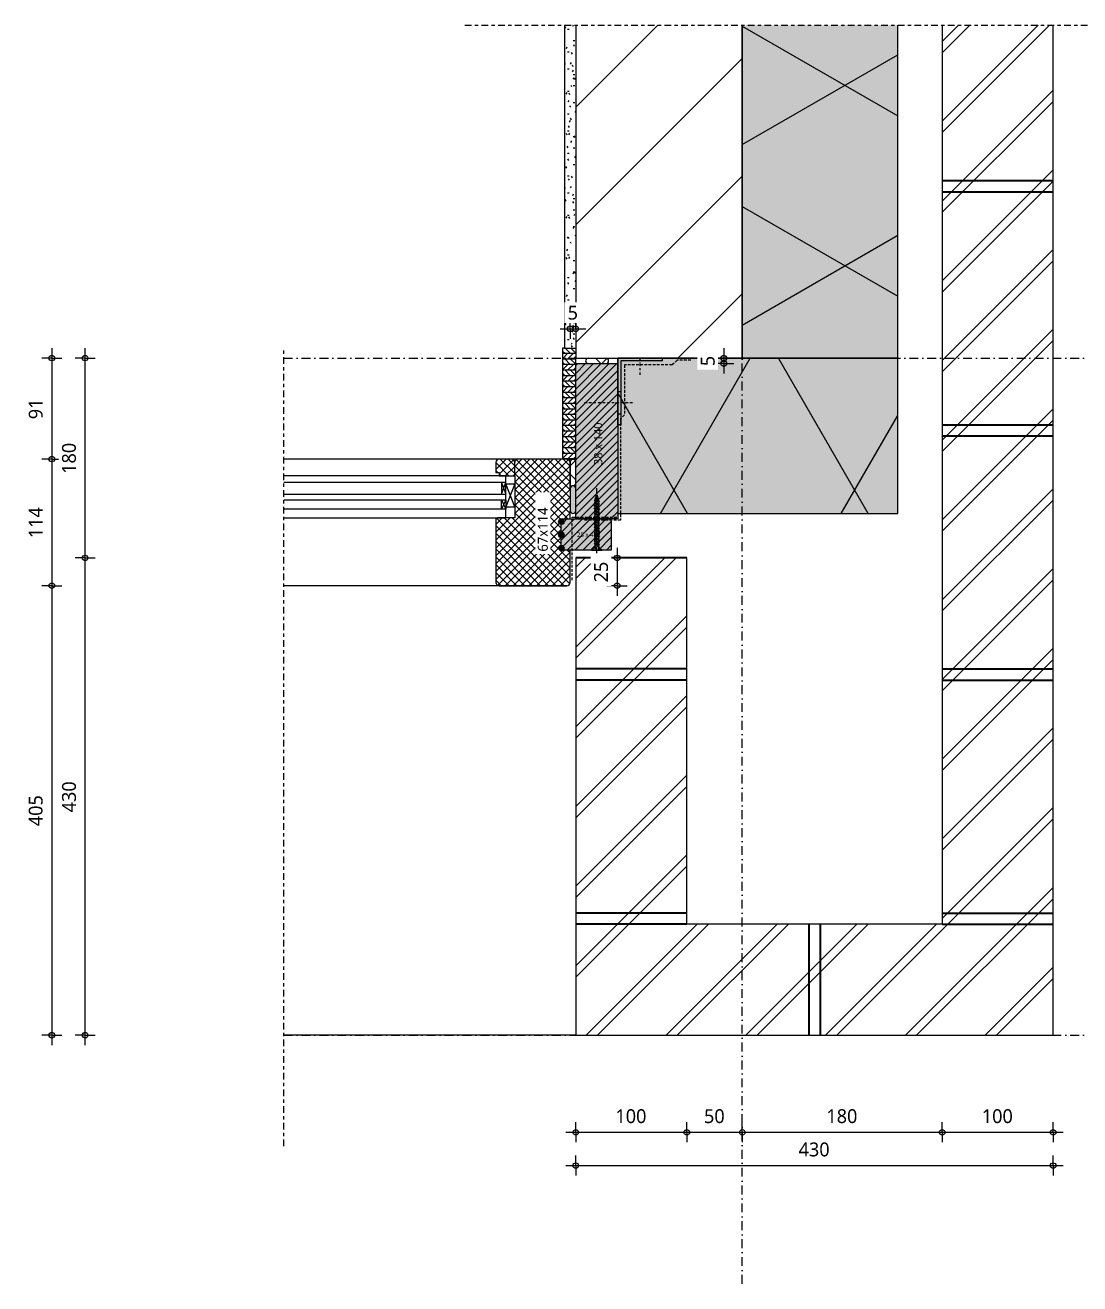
# Model space of a CAD drawing. Header units: millimetres. Extents: x -435 to 27166, y -19117 to 26500.
# Drawn here: x 1655 to 2605, y 6606 to 7741 of the extents above; entities that cross this region are included whole.
import ezdxf

# ---------------------------------------------------------------- set-up
doc = ezdxf.new("R2010")
doc.units = ezdxf.units.MM
for name, pattern in [('MV_center', [15, 6, -3, 3, -3]), ('MV_hartlijn_staal', [6.6, 5, -0.8, 0, -0.8]), ('MV_hidden', [3.75, 2.5, -1.25]), ('MV_stramien', [16, 8, -4, 0, -4]), ('Streep-stip _ detail', [4, 2, -1, 0, -1])]:
    doc.linetypes.add(name, pattern=pattern)
for name, color, linetype, lineweight in [('A-ANNO-DIMS', 211, 'Continuous', 13), ('A-ANNO-DIMS-5', 211, 'Continuous', 13), ('A-ANNO-NOTE', 131, 'Continuous', 18), ('A-DETL', 90, 'Continuous', 13), ('A-DETL-GENF', 92, 'Continuous', 18), ('A-DETL-MEDM', 33, 'Continuous', 18), ('G-ANNO-TEXT', 231, 'Continuous', 13)]:
    doc.layers.add(name, color=color, linetype=linetype, lineweight=lineweight)
doc.styles.add('Segoe UI', font='segoeui.ttf', dxfattribs={"height": 7.5})
doc.styles.add('Segoe UI_1', font='segoeui.ttf', dxfattribs={"height": 4})
doc.styles.add('Segoe UI_2', font='segoeui.ttf', dxfattribs={"height": 9})
doc.styles.add('Segoe UI_3', font='segoeui.ttf', dxfattribs={"height": 12.5})
doc.dimstyles.new('2_5_mm', dxfattribs={"dimscale": 304.8, "dimtxt": 13.092049, "dimasz": 0.016404, "dimexe": 0.029528, "dimexo": 0.0625, "dimgap": 0.014764, "dimtad": 1, "dimdec": 0, "dimzin": 0, "dimdsep": 46, "dimtxsty": 'Segoe UI_3', "dimblk1": 'DOTBLANK', "dimblk2": 'DOTBLANK', "dimsah": 1, "dimcen": 0.09, "dimdle": 0.029528, "dimazin": 0, "dimtfac": 1, "dimtdec": 4, "dimtix": 1, "dimtmove": 0, "dimatfit": 3, "dimfxl": 0.029528, "dimfxlon": 1, "dimtvp": 1, "dimtfill": 1, "dimtolj": 1, "dimtzin": 0, "dimarcsym": 2})
pattern_1 = [(60, (-857.8, 704), (-121.936, 70.4), []), (120, (-857.8, 704), (-121.936, -70.4), [])]
pattern_2 = [(45, (0, 0), (-10.606602, 10.606602), []), (135, (0, 0), (-10.606602, -10.606602), [])]
pattern_3 = [(45, (0, 0), (-3.535534, 3.535534), []), (135, (0, 0), (-3.535534, -3.535534), [])]

# ---------------------------------------------------------------- blocks, each defined once
blk = doc.blocks.new('42 isolatie - Type 1-3762237-Details Appartement')
at = {"layer": 'A-DETL-GENF'}
blk.add_hatch(color=256, dxfattribs=at).paths.add_polyline_path([(0.3, 140.8), (0.3, 0.8), (252.3, 0.8), (252.3, 140.8), (140.3, 140.8)])
at = {"layer": 'A-DETL-GENF', "lineweight": 13}
h = blk.add_hatch(dxfattribs=at)
h.set_pattern_fill('FP_8', color=256, style=0, pattern_type=2)
h.set_pattern_definition(pattern_1)
h.paths.add_polyline_path([(0.3, 140.8), (0.3, 0.8), (252.3, 0.8), (252.3, 140.8), (140.3, 140.8)])
at = {"layer": 'A-DETL-GENF'}
for p, q in [((252.3, 140.8), (0.3, 140.8)), ((0.3, 140.8), (0.3, 0.8)), ((252.3, 140.8), (0.3, 140.8)), ((0.3, 140.8), (0.3, 0.8)), ((252.3, 5.8), (252.3, 140.8)), ((0.3, 0.8), (140.3, 0.8)), ((140.3, 0.8), (252.3, 0.8)), ((252.3, 0.8), (252.3, 5.8)), ((252.3, 0.8), (252.3, 5.8))]:
    blk.add_line(p, q, dxfattribs=at)
blk = doc.blocks.new('42 isolatie - Type 1-3762236-Details Appartement')
at = {"layer": 'A-DETL-GENF'}
blk.add_hatch(color=256, dxfattribs=at).paths.add_polyline_path([(380.3, 0.8), (380.3, 140.8), (80.3, 140.8), (80.3, 0.8), (160.2, 0.8)])
at = {"layer": 'A-DETL-GENF', "lineweight": 13}
h = blk.add_hatch(dxfattribs=at)
h.set_pattern_fill('FP_8', color=256, style=0, pattern_type=2)
h.set_pattern_definition(pattern_1)
h.paths.add_polyline_path([(380.3, 140.8), (80.3, 140.8), (80.3, 0.8), (380.3, 0.8)])
at = {"layer": 'A-DETL-GENF'}
for p, q in [((380.3, 140.8), (80.3, 140.8)), ((380.3, 140.8), (80.3, 140.8)), ((380.3, 0.8), (380.3, 140.8)), ((380.3, 0.8), (380.3, 140.8)), ((80.3, 0.8), (380.3, 0.8))]:
    blk.add_line(p, q, dxfattribs=at)
blk = doc.blocks.new('00 hout_rechthoekig_sls - SLS 38x140-V41-Details Appartement')
at = {"layer": 'A-DETL-GENF', "lineweight": 13}
blk.add_hatch(color=256, dxfattribs=at).paths.add_polyline_path([(140, -6), (140, 0), (0, 0), (0, -38), (140, -38)])
at = {"layer": 'A-DETL-MEDM', "lineweight": 13}
h = blk.add_hatch(dxfattribs=at)
h.set_pattern_fill('FP_54', color=256, style=0, pattern_type=2)
h.set_pattern_definition([(135, (7435.55, -2189.308), (-3.535534, -3.535534), [])])
h.paths.add_polyline_path([(140, -6), (140, 0), (0, 0), (0, -38), (140, -38)])
at = {"layer": 'A-DETL-MEDM'}
for p, q in [((0, 0), (140, 0)), ((0, -38), (0, 0)), ((140, 0), (140, -6)), ((140, 0), (140, -6)), ((140, 0), (140, -6)), ((140, -6), (140, -38)), ((140, -6), (140, -38)), ((140, -6), (140, -38)), ((112.4, -38), (0, -38)), ((112.4, -38), (0, -38)), ((132.4, -38), (112.4, -38)), ((132.4, -38), (112.4, -38)), ((140, -38), (132.4, -38)), ((140, -38), (132.4, -38))]:
    blk.add_line(p, q, dxfattribs=at)
blk = doc.blocks.new('00 hout_rechthoekig_sls - Vuren 28x45-V42-Details Appartement')
at = {"layer": 'A-DETL-GENF', "lineweight": 13}
blk.add_hatch(color=256, dxfattribs=at).paths.add_polyline_path([(45, -28), (45, 0), (0, 0), (0.6, -0.1), (1.2, -0.3), (1.8, -0.7), (2.2, -1.2), (2.4, -1.9), (2.5, -2.5), (2.4, -3.1), (2.2, -3.7), (1.8, -4.3), (1.2, -4.7), (0.6, -4.9), (0, -5), (0, -11.8), (0.6, -11.9), (1.2, -12.1), (1.8, -12.5), (2.2, -13), (2.4, -13.6), (2.5, -14.3), (2.4, -14.9), (2.2, -15.5), (1.8, -16.1), (1.2, -16.5), (0.6, -16.7), (0, -16.8), (0, -23.6), (0.6, -23.7), (1.2, -23.9), (1.8, -24.3), (2.2, -24.8), (2.4, -25.4), (2.5, -26.1), (2.4, -26.7), (2.2, -27.3), (1.8, -27.8), (1.6, -28), (8, -28)])
at = {"layer": 'A-DETL-MEDM', "lineweight": 13}
h = blk.add_hatch(dxfattribs=at)
h.set_pattern_fill('FP_55', color=256, style=0, pattern_type=2)
h.set_pattern_definition([(45, (-2138.308, -7295.55), (-3.535534, 3.535534), [])])
h.paths.add_polyline_path([(45, -28), (45, 0), (0, 0), (0.6, -0.1), (1.2, -0.3), (1.8, -0.7), (2.2, -1.2), (2.4, -1.9), (2.5, -2.5), (2.4, -3.1), (2.2, -3.7), (1.8, -4.3), (1.2, -4.7), (0.6, -4.9), (0, -5), (0, -11.8), (0.6, -11.9), (1.2, -12.1), (1.8, -12.5), (2.2, -13), (2.4, -13.6), (2.5, -14.3), (2.4, -14.9), (2.2, -15.5), (1.8, -16.1), (1.2, -16.5), (0.6, -16.7), (0, -16.8), (0, -23.6), (0.6, -23.7), (1.2, -23.9), (1.8, -24.3), (2.2, -24.8), (2.4, -25.4), (2.5, -26.1), (2.4, -26.7), (2.2, -27.3), (1.8, -27.8), (1.6, -28), (8, -28)])
at = {"layer": 'A-DETL-MEDM'}
for p, q in [((0, 0), (8, 0)), ((8, 0), (45, 0)), ((45, 0), (45, -28)), ((45, 0), (45, -28)), ((45, 0), (45, -28)), ((0, -11.8), (0, -5)), ((0, -23.6), (0, -16.8)), ((8, -28), (1.6, -28)), ((8, -28), (1.6, -28)), ((45, -28), (8, -28)), ((45, -28), (8, -28))]:
    blk.add_line(p, q, dxfattribs=at)
blk = doc.blocks.new('28 schroeven 2D - Verzonken schroef 5_0x50mm-4442475-Details Appartement')
at = {"layer": 'A-DETL-GENF', "lineweight": 5}
for p, q in [((-1.8, 46.7), (-1, 46)), ((1.8, 45.8), (-1.8, 46.7)), ((-1.5, 45), (0, 50)), ((-1, 48.7), (-0.3, 48.1)), ((1, 48.2), (-1, 48.7)), ((0, 50), (1.5, 45)), ((0.3, 48.9), (1, 48.2)), ((1, 46.5), (1.8, 45.8)), ((-2.5, 44.9), (-1.8, 44.3)), ((2.5, 43.7), (-2.5, 44.9)), ((-2.5, 42.5), (-1.8, 41.8)), ((2.5, 41.3), (-2.5, 42.5)), ((-2.5, 40), (-1.8, 39.4)), ((2.5, 38.9), (-2.5, 40)), ((-2.5, 37.6), (-1.8, 36.9)), ((2.5, 36.4), (-2.5, 37.6)), ((-2.5, 35.1), (-1.8, 34.5)), ((2.5, 34), (-2.5, 35.1)), ((-1.5, 3.6), (-1.5, 45)), ((1.5, 45), (1.5, 3.6)), ((1.8, 44.4), (2.5, 43.7)), ((1.8, 41.9), (2.5, 41.3)), ((1.8, 39.5), (2.5, 38.9)), ((1.8, 37.1), (2.5, 36.4)), ((1.8, 34.6), (2.5, 34)), ((-2.5, 32.7), (-1.8, 32.1)), ((2.5, 31.5), (-2.5, 32.7)), ((-2.5, 30.3), (-1.8, 29.6)), ((2.5, 29.1), (-2.5, 30.3)), ((-2.5, 27.8), (-1.8, 27.2)), ((2.5, 26.7), (-2.5, 27.8)), ((-2.5, 25.4), (-1.8, 24.8)), ((2.5, 24.2), (-2.5, 25.4)), ((-2.5, 23), (-1.8, 22.3)), ((2.5, 21.8), (-2.5, 23)), ((1.8, 32.2), (2.5, 31.5)), ((1.8, 29.7), (2.5, 29.1)), ((1.8, 27.3), (2.5, 26.7)), ((1.8, 24.9), (2.5, 24.2)), ((-2.5, 20.5), (-1.8, 19.9)), ((2.5, 19.4), (-2.5, 20.5)), ((-2.5, 18.1), (-1.8, 17.4)), ((2.5, 16.9), (-2.5, 18.1)), ((-2.5, 15.6), (-1.8, 15)), ((2.5, 14.5), (-2.5, 15.6)), ((-2.5, 13.2), (-1.8, 12.6)), ((2.5, 12), (-2.5, 13.2)), ((1.8, 22.4), (2.5, 21.8)), ((1.8, 20), (2.5, 19.4)), ((1.8, 17.6), (2.5, 16.9)), ((1.8, 15.1), (2.5, 14.5)), ((1.8, 12.7), (2.5, 12)), ((-2, 2.4), (-4.9, 0)), ((-4.9, 0), (4.9, 0)), ((-4.5, 0.3), (4.5, 0.3)), ((-2.5, 10.8), (-1.8, 10.1)), ((2.5, 9.6), (-2.5, 10.8)), ((-2.5, 8.3), (-1.8, 7.7)), ((2.5, 7.2), (-2.5, 8.3)), ((-2.5, 5.9), (-1.8, 5.3)), ((2.5, 4.7), (-2.5, 5.9)), ((-1.5, 4), (1.5, 3.3)), ((1.8, 10.2), (2.5, 9.6)), ((1.8, 7.8), (2.5, 7.2)), ((1.8, 5.4), (2.5, 4.7)), ((4.9, 0), (2, 2.4))]:
    blk.add_line(p, q, dxfattribs=at)
at = {"layer": 'A-DETL-GENF', "linetype": 'MV_hartlijn_staal', "lineweight": 13}
blk.add_line((0, -9.1), (0, 55.9), dxfattribs=at)
at = {"layer": 'A-DETL-GENF'}
for p, q in [((-1.5, 3.6), (-1.5, 0)), ((1.5, 3.6), (1.5, 0))]:
    blk.add_line(p, q, dxfattribs=at)
at = {"layer": 'A-DETL-GENF', "lineweight": 5}
for centre, start, end in [((-3, 3.6), 310, 0), ((3, 3.6), 180, 230)]:
    blk.add_arc(centre, 1.5, start, end, dxfattribs=at)
for points in [[(-1.8, 46.7), (-1.3, 46.9), (1, 46.5)], [(-1, 48.7), (-0.8, 48.8), (0.3, 48.9)], [(-1, 46), (1.6, 45.6), (1.8, 45.8)], [(-0.3, 48.1), (1, 48.1), (1, 48.2)], [(-2.5, 44.9), (-1.8, 45.2), (1.8, 44.4)], [(-2.5, 42.5), (-1.8, 42.8), (1.8, 41.9)], [(-2.5, 40), (-1.8, 40.3), (1.8, 39.5)], [(-2.5, 37.6), (-1.8, 37.9), (1.8, 37.1)], [(-2.5, 35.1), (-1.8, 35.4), (1.8, 34.6)], [(-1.8, 44.3), (2.2, 43.5), (2.5, 43.7)], [(-1.8, 41.8), (2.2, 41), (2.5, 41.3)], [(-1.8, 39.4), (2.2, 38.6), (2.5, 38.9)], [(-1.8, 36.9), (2.2, 36.1), (2.5, 36.4)], [(-1.8, 34.5), (2.2, 33.7), (2.5, 34)], [(-2.5, 32.7), (-1.8, 33), (1.8, 32.2)], [(-2.5, 30.3), (-1.8, 30.6), (1.8, 29.7)], [(-2.5, 27.8), (-1.8, 28.1), (1.8, 27.3)], [(-2.5, 25.4), (-1.8, 25.7), (1.8, 24.9)], [(-2.5, 23), (-1.8, 23.3), (1.8, 22.4)], [(-1.8, 32.1), (2.2, 31.3), (2.5, 31.5)], [(-1.8, 29.6), (2.2, 28.8), (2.5, 29.1)], [(-1.8, 27.2), (2.2, 26.4), (2.5, 26.7)], [(-1.8, 24.8), (2.2, 24), (2.5, 24.2)], [(-2.5, 20.5), (-1.8, 20.8), (1.8, 20)], [(-2.5, 18.1), (-1.8, 18.4), (1.8, 17.6)], [(-2.5, 15.6), (-1.8, 15.9), (1.8, 15.1)], [(-2.5, 13.2), (-1.8, 13.5), (1.8, 12.7)], [(-1.8, 22.3), (2.2, 21.5), (2.5, 21.8)], [(-1.8, 19.9), (2.2, 19.1), (2.5, 19.4)], [(-1.8, 17.4), (2.2, 16.6), (2.5, 16.9)], [(-1.8, 15), (2.2, 14.2), (2.5, 14.5)], [(-1.8, 12.6), (2.2, 11.8), (2.5, 12)], [(-2.5, 10.8), (-1.8, 11.1), (1.8, 10.2)], [(-2.5, 8.3), (-1.8, 8.6), (1.8, 7.8)], [(-2.5, 5.9), (-1.8, 6.2), (1.8, 5.4)], [(-1.8, 10.1), (2.2, 9.3), (2.5, 9.6)], [(-1.8, 7.7), (2.2, 6.9), (2.5, 7.2)], [(-1.8, 5.3), (2.2, 4.5), (2.5, 4.7)]]:
    blk.add_open_spline(points, degree=2, dxfattribs=at)
blk = doc.blocks.new('30_L-anker - 60x40-V43-Details Appartement')
at = {"layer": 'A-DETL-GENF'}
for p, q in [((0, -60), (0, 0)), ((40, -2.5), (2.5, -2.5)), ((2.5, -2.5), (2.5, -60)), ((40, -2.5), (40, 0)), ((0, -30), (2.5, -30)), ((0, -50), (2.5, -50)), ((2.5, -60), (0, -60))]:
    blk.add_line(p, q, dxfattribs=at)
at = {"layer": 'A-DETL-GENF', "linetype": 'Streep-stip _ detail', "lineweight": 13}
for p, q in [((20, -15), (20, 0)), ((-30, -40), (15, -40))]:
    blk.add_line(p, q, dxfattribs=at)
blk = doc.blocks.new('Repeating Detail - 00 g lijmbolletje s e-349024-Details Appartement')
at = {"layer": 'A-DETL-GENF'}
for points in [[(-26.1, 0), (-26, -0.6), (-25.7, -1.3), (-25.3, -1.8), (-24.8, -2.2), (-24.2, -2.4), (-23.6, -2.5), (-22.9, -2.4), (-22.3, -2.2), (-21.8, -1.8), (-21.4, -1.3), (-21.2, -0.6), (-21.1, 0), (-21.2, 0.6), (-21.4, 1.2), (-21.8, 1.8), (-22.3, 2.2), (-22.9, 2.4), (-23.6, 2.5), (-24.2, 2.4), (-24.8, 2.2), (-25.3, 1.8), (-25.7, 1.2), (-26, 0.6)], [(-14.3, 0), (-14.2, -0.6), (-14, -1.3), (-13.6, -1.8), (-13, -2.2), (-12.4, -2.4), (-11.8, -2.5), (-11.1, -2.4), (-10.5, -2.2), (-10, -1.8), (-9.6, -1.3), (-9.4, -0.6), (-9.3, 0), (-9.4, 0.6), (-9.6, 1.2), (-10, 1.8), (-10.5, 2.2), (-11.1, 2.4), (-11.8, 2.5), (-12.4, 2.4), (-13, 2.2), (-13.6, 1.8), (-14, 1.2), (-14.2, 0.6)], [(-2.5, 0), (-2.4, -0.6), (-2.2, -1.3), (-1.8, -1.8), (-1.3, -2.2), (-0.6, -2.4), (0, -2.5), (0.6, -2.4), (1.2, -2.2), (1.8, -1.8), (2.2, -1.3), (2.4, -0.6), (2.5, 0), (2.4, 0.6), (2.2, 1.2), (1.8, 1.8), (1.2, 2.2), (0.6, 2.4), (0, 2.5), (-0.6, 2.4), (-1.3, 2.2), (-1.8, 1.8), (-2.2, 1.2), (-2.4, 0.6)]]:
    blk.add_hatch(color=256, dxfattribs=at).paths.add_polyline_path(points)
for centre, start, end in [((-23.6, 0), 360, 180), ((-23.6, 0), 180, 360), ((-11.8, 0), 360, 180), ((-11.8, 0), 180, 360), ((0, 0), 360, 180), ((0, 0), 180, 360)]:
    blk.add_arc(centre, 2.5, start, end, dxfattribs=at)
blk = doc.blocks.new('31 driedubbel_glas - HR___-V44-Details Appartement')
at = {"layer": 'A-DETL-GENF', "lineweight": 13}
for p, q in [((210, 0), (10, 0)), ((210, -21.5), (210, 0)), ((210, -6), (10, -6)), ((206, -6), (206, -16.5)), ((206, -16.5), (210, -6)), ((206, -6), (210, -16.5)), ((10, -16.5), (210, -16.5)), ((10, -21.5), (210, -21.5)), ((210, -21.5), (206, -30)), ((206, -21.5), (210, -30)), ((206, -30), (206, -21.5)), ((210, -21.5), (210, -30)), ((210, -30), (10, -30)), ((210, -30), (206, -30)), ((210, -38), (210, -30)), ((10, -38), (210, -38))]:
    blk.add_line(p, q, dxfattribs=at)
blk = doc.blocks.new('NLRS_00_DI_maskeer - Type 1-4234957-Details Appartement')
at = {"layer": 'A-DETL-GENF', "linetype": 'MV_center'}
blk.add_line((619, 0), (-100, 0), dxfattribs=at)
blk = doc.blocks.new('NLRS_00_DI_maskeer - Type 1-4234681-Details Appartement')
at = {"layer": 'A-DETL-GENF', "linetype": 'MV_center'}
blk.add_line((-100, 0), (530, 0), dxfattribs=at)
blk = doc.blocks.new('DIMBLOCK184-Details Appartement')
at = {"layer": 'A-ANNO-DIMS-5'}
for p, q in [((1679.4, 7440.6), (1670.4, 7440.6)), ((1679.4, 7449.6), (1679.4, 7349.6)), ((1679.4, 7440.6), (1688.4, 7440.6)), ((1679.4, 7349.6), (1670.4, 7349.6)), ((1679.4, 7349.6), (1688.4, 7349.6))]:
    blk.add_line(p, q, dxfattribs=at)
for centre in [(1679.4, 7440.6), (1679.4, 7349.6)]:
    blk.add_circle(centre, 2.5, dxfattribs=at)
at = {"layer": 'A-ANNO-DIMS-5', "color": 0, "insert": (1658.6, 7385.5), "char_height": 12.5, "width": 22.852, "attachment_point": 1, "rotation": 90, "line_spacing_factor": 1.142579, "style": 'Segoe UI_3', "bg_fill": 3, "box_fill_scale": 1.25, "bg_fill_color": 9, "bg_fill_true_color": 13158600, "bg_fill_transparency": 0}
blk.add_mtext('91', dxfattribs=at)
blk = doc.blocks.new('_DotBlank')
at = {"color": 0, "linetype": 'ByBlock', "lineweight": -2}
blk.add_line((-0.5, 0), (-1, 0), dxfattribs=at)
blk.add_circle((0, 0), 0.5, dxfattribs=at)
blk = doc.blocks.new('DIMBLOCK185-Details Appartement')
at = {"layer": 'A-ANNO-DIMS-5'}
for p, q in [((1679.4, 7349.6), (1670.4, 7349.6)), ((1679.4, 7349.6), (1679.4, 7235.5)), ((1679.4, 7349.6), (1688.4, 7349.6)), ((1679.4, 7235.5), (1670.4, 7235.5)), ((1679.4, 7235.5), (1688.4, 7235.5))]:
    blk.add_line(p, q, dxfattribs=at)
for centre in [(1679.4, 7349.6), (1679.4, 7235.5)]:
    blk.add_circle(centre, 2.5, dxfattribs=at)
at = {"layer": 'A-ANNO-DIMS-5', "color": 0, "insert": (1658.6, 7278.3), "char_height": 12.5, "width": 34.277, "attachment_point": 1, "rotation": 90, "line_spacing_factor": 1.142579, "style": 'Segoe UI_3', "bg_fill": 3, "box_fill_scale": 1.25, "bg_fill_color": 9, "bg_fill_true_color": 13158600, "bg_fill_transparency": 0}
blk.add_mtext('114', dxfattribs=at)
blk = doc.blocks.new('DIMBLOCK186-Details Appartement')
at = {"layer": 'A-ANNO-DIMS-5'}
for p, q in [((1679.4, 7235.5), (1670.4, 7235.5)), ((1679.4, 7235.5), (1679.4, 6821.5)), ((1679.4, 7235.5), (1688.4, 7235.5)), ((1679.4, 6830.5), (1670.4, 6830.5)), ((1679.4, 6830.5), (1688.4, 6830.5))]:
    blk.add_line(p, q, dxfattribs=at)
for centre in [(1679.4, 7235.5), (1679.4, 6830.5)]:
    blk.add_circle(centre, 2.5, dxfattribs=at)
at = {"layer": 'A-ANNO-DIMS-5', "color": 0, "insert": (1658.6, 7018.8), "char_height": 12.5, "width": 34.277, "attachment_point": 1, "rotation": 90, "line_spacing_factor": 1.142579, "style": 'Segoe UI_3', "bg_fill": 3, "box_fill_scale": 1.25, "bg_fill_color": 9, "bg_fill_true_color": 13158600, "bg_fill_transparency": 0}
blk.add_mtext('405', dxfattribs=at)
blk = doc.blocks.new('DIMBLOCK187-Details Appartement')
at = {"layer": 'A-ANNO-DIMS-5'}
for p, q in [((2151.3, 6713), (2151.3, 6722)), ((2581.3, 6713), (2581.3, 6722)), ((2142.3, 6713), (2590.3, 6713)), ((2151.3, 6713), (2151.3, 6704)), ((2581.3, 6713), (2581.3, 6704))]:
    blk.add_line(p, q, dxfattribs=at)
for centre in [(2151.3, 6713), (2581.3, 6713)]:
    blk.add_circle(centre, 2.5, dxfattribs=at)
at = {"layer": 'A-ANNO-DIMS-5', "color": 0, "insert": (2352, 6733.8), "char_height": 12.5, "width": 34.277, "attachment_point": 1, "line_spacing_factor": 1.142579, "style": 'Segoe UI_3', "bg_fill": 3, "box_fill_scale": 1.25, "bg_fill_color": 9, "bg_fill_true_color": 13158600, "bg_fill_transparency": 0}
blk.add_mtext('430', dxfattribs=at)
blk = doc.blocks.new('DIMBLOCK188-Details Appartement')
at = {"layer": 'A-ANNO-DIMS-5'}
for p, q in [((2151.3, 6743), (2151.3, 6752)), ((2251.3, 6743), (2251.3, 6752)), ((2142.3, 6743), (2251.3, 6743)), ((2151.3, 6743), (2151.3, 6734)), ((2251.3, 6743), (2251.3, 6734))]:
    blk.add_line(p, q, dxfattribs=at)
for centre in [(2151.3, 6743), (2251.3, 6743)]:
    blk.add_circle(centre, 2.5, dxfattribs=at)
at = {"layer": 'A-ANNO-DIMS-5', "color": 0, "insert": (2187, 6763.8), "char_height": 12.5, "width": 34.277, "attachment_point": 1, "line_spacing_factor": 1.142579, "style": 'Segoe UI_3', "bg_fill": 3, "box_fill_scale": 1.25, "bg_fill_color": 9, "bg_fill_true_color": 13158600, "bg_fill_transparency": 0}
blk.add_mtext('100', dxfattribs=at)
blk = doc.blocks.new('DIMBLOCK189-Details Appartement')
at = {"layer": 'A-ANNO-DIMS-5'}
for p, q in [((2251.3, 6743), (2251.3, 6752)), ((2301.3, 6743), (2301.3, 6752)), ((2251.3, 6743), (2301.3, 6743)), ((2251.3, 6743), (2251.3, 6734)), ((2301.3, 6743), (2301.3, 6734))]:
    blk.add_line(p, q, dxfattribs=at)
for centre in [(2251.3, 6743), (2301.3, 6743)]:
    blk.add_circle(centre, 2.5, dxfattribs=at)
at = {"layer": 'A-ANNO-DIMS-5', "color": 0, "insert": (2266.8, 6763.8), "char_height": 12.5, "width": 22.852, "attachment_point": 1, "line_spacing_factor": 1.142579, "style": 'Segoe UI_3', "bg_fill": 3, "box_fill_scale": 1.25, "bg_fill_color": 9, "bg_fill_true_color": 13158600, "bg_fill_transparency": 0}
blk.add_mtext('50', dxfattribs=at)
blk = doc.blocks.new('DIMBLOCK190-Details Appartement')
at = {"layer": 'A-ANNO-DIMS-5'}
for p, q in [((2301.3, 6743), (2301.3, 6752)), ((2481.3, 6743), (2481.3, 6752)), ((2301.3, 6743), (2481.3, 6743)), ((2301.3, 6743), (2301.3, 6734)), ((2481.3, 6743), (2481.3, 6734))]:
    blk.add_line(p, q, dxfattribs=at)
for centre in [(2301.3, 6743), (2481.3, 6743)]:
    blk.add_circle(centre, 2.5, dxfattribs=at)
at = {"layer": 'A-ANNO-DIMS-5', "color": 0, "insert": (2377, 6763.8), "char_height": 12.5, "width": 34.277, "attachment_point": 1, "line_spacing_factor": 1.142579, "style": 'Segoe UI_3', "bg_fill": 3, "box_fill_scale": 1.25, "bg_fill_color": 9, "bg_fill_true_color": 13158600, "bg_fill_transparency": 0}
blk.add_mtext('180', dxfattribs=at)
blk = doc.blocks.new('DIMBLOCK191-Details Appartement')
at = {"layer": 'A-ANNO-DIMS-5'}
for p, q in [((2481.3, 6743), (2481.3, 6752)), ((2581.3, 6743), (2581.3, 6752)), ((2481.3, 6743), (2590.3, 6743)), ((2481.3, 6743), (2481.3, 6734)), ((2581.3, 6743), (2581.3, 6734))]:
    blk.add_line(p, q, dxfattribs=at)
for centre in [(2481.3, 6743), (2581.3, 6743)]:
    blk.add_circle(centre, 2.5, dxfattribs=at)
at = {"layer": 'A-ANNO-DIMS-5', "color": 0, "insert": (2517, 6763.8), "char_height": 12.5, "width": 34.277, "attachment_point": 1, "line_spacing_factor": 1.142579, "style": 'Segoe UI_3', "bg_fill": 3, "box_fill_scale": 1.25, "bg_fill_color": 9, "bg_fill_true_color": 13158600, "bg_fill_transparency": 0}
blk.add_mtext('100', dxfattribs=at)
blk = doc.blocks.new('DIMBLOCK196-Details Appartement')
at = {"layer": 'A-ANNO-DIMS-5'}
for p, q in [((2188.6, 7269.5), (2188.6, 7226.5)), ((2188.6, 7260.5), (2179.6, 7260.5)), ((2188.6, 7260.5), (2197.6, 7260.5)), ((2188.6, 7235.5), (2179.6, 7235.5)), ((2188.6, 7235.5), (2197.6, 7235.5))]:
    blk.add_line(p, q, dxfattribs=at)
for centre in [(2188.6, 7260.5), (2188.6, 7235.5)]:
    blk.add_circle(centre, 2.5, dxfattribs=at)
at = {"layer": 'A-ANNO-DIMS-5', "color": 0, "insert": (2167.8, 7238.5), "char_height": 12.5, "width": 22.852, "attachment_point": 1, "rotation": 90, "line_spacing_factor": 1.142579, "style": 'Segoe UI_3', "bg_fill": 3, "box_fill_scale": 1.25, "bg_fill_color": 9, "bg_fill_true_color": 13158600, "bg_fill_transparency": 0}
blk.add_mtext('25', dxfattribs=at)
blk = doc.blocks.new('DIMBLOCK198-Details Appartement')
at = {"layer": 'A-ANNO-DIMS-5'}
for p, q in [((2284.7, 7440.5), (2275.7, 7440.5)), ((2284.7, 7449.5), (2284.7, 7426.6)), ((2284.7, 7440.5), (2293.7, 7440.5)), ((2284.7, 7435.6), (2275.7, 7435.6)), ((2284.7, 7435.6), (2293.7, 7435.6))]:
    blk.add_line(p, q, dxfattribs=at)
for centre in [(2284.7, 7440.5), (2284.7, 7435.6)]:
    blk.add_circle(centre, 2.5, dxfattribs=at)
at = {"layer": 'A-ANNO-DIMS-5', "color": 0, "insert": (2263.9, 7433.3), "char_height": 12.5, "width": 11.426, "attachment_point": 1, "rotation": 90, "line_spacing_factor": 1.142579, "style": 'Segoe UI_3', "bg_fill": 3, "box_fill_scale": 1.25, "bg_fill_color": 9, "bg_fill_true_color": 13158600, "bg_fill_transparency": 0}
blk.add_mtext('5', dxfattribs=at)
blk = doc.blocks.new('DIMBLOCK199-Details Appartement')
at = {"layer": 'A-ANNO-DIMS-5'}
for p, q in [((2146.3, 7466.9), (2146.3, 7475.9)), ((2151.3, 7466.9), (2151.3, 7475.9)), ((2137.3, 7466.9), (2160.3, 7466.9)), ((2146.3, 7466.9), (2146.3, 7457.9)), ((2151.3, 7466.9), (2151.3, 7457.9))]:
    blk.add_line(p, q, dxfattribs=at)
for centre in [(2146.3, 7466.9), (2151.3, 7466.9)]:
    blk.add_circle(centre, 2.5, dxfattribs=at)
at = {"layer": 'A-ANNO-DIMS-5', "color": 0, "insert": (2144, 7487.8), "char_height": 12.5, "width": 11.426, "attachment_point": 1, "line_spacing_factor": 1.142579, "style": 'Segoe UI_3', "bg_fill": 3, "box_fill_scale": 1.25, "bg_fill_color": 9, "bg_fill_true_color": 13158600, "bg_fill_transparency": 0}
blk.add_mtext('5', dxfattribs=at)
blk = doc.blocks.new('DIMBLOCK200-Details Appartement')
at = {"layer": 'A-ANNO-DIMS-5'}
for p, q in [((1709.4, 7260.5), (1700.4, 7260.5)), ((1709.4, 6821.5), (1709.4, 7260.5)), ((1709.4, 7260.5), (1718.4, 7260.5)), ((1709.4, 6830.5), (1700.4, 6830.5)), ((1709.4, 6830.5), (1718.4, 6830.5))]:
    blk.add_line(p, q, dxfattribs=at)
for centre in [(1709.4, 7260.5), (1709.4, 6830.5)]:
    blk.add_circle(centre, 2.5, dxfattribs=at)
at = {"layer": 'A-ANNO-DIMS-5', "color": 0, "insert": (1688.6, 7031.3), "char_height": 12.5, "width": 34.277, "attachment_point": 1, "rotation": 90, "line_spacing_factor": 1.142579, "style": 'Segoe UI_3', "bg_fill": 3, "box_fill_scale": 1.25, "bg_fill_color": 9, "bg_fill_true_color": 13158600, "bg_fill_transparency": 0}
blk.add_mtext('430', dxfattribs=at)
blk = doc.blocks.new('DIMBLOCK201-Details Appartement')
at = {"layer": 'A-ANNO-DIMS-5'}
for p, q in [((1709.4, 7440.6), (1700.4, 7440.6)), ((1709.4, 7260.5), (1709.4, 7449.6)), ((1709.4, 7440.6), (1718.4, 7440.6)), ((1709.4, 7260.5), (1700.4, 7260.5)), ((1709.4, 7260.5), (1718.4, 7260.5))]:
    blk.add_line(p, q, dxfattribs=at)
for centre in [(1709.4, 7440.6), (1709.4, 7260.5)]:
    blk.add_circle(centre, 2.5, dxfattribs=at)
at = {"layer": 'A-ANNO-DIMS-5', "color": 0, "insert": (1688.6, 7336.3), "char_height": 12.5, "width": 34.277, "attachment_point": 1, "rotation": 90, "line_spacing_factor": 1.142579, "style": 'Segoe UI_3', "bg_fill": 3, "box_fill_scale": 1.25, "bg_fill_color": 9, "bg_fill_true_color": 13158600, "bg_fill_transparency": 0}
blk.add_mtext('180', dxfattribs=at)

msp = doc.modelspace()

# ---------------------------------------------------------------- hatches: boundary and pattern name
at = {"layer": 'A-DETL-GENF', "lineweight": 13}
h = msp.add_hatch(dxfattribs=at)
h.set_pattern_fill('FP_17', color=254, style=0, pattern_type=2)
h.set_pattern_definition([(0, (0, 0), (20.32, 5.08), [1.676, -13.564, 1.676, -13.564, -81.28]), (0, (0, 0), (20.32, 5.08), [-30.48, 1.676, -28.804, 1.676, -13.564, -35.56]), (0, (0, 0), (20.32, 5.08), [-76.2, 1.676, -8.484, 1.676, -23.724]), (120, (7.62, 2.54), (-14.559409, 15.0576362), [1.676, -13.564, 1.676, -13.564, -81.28]), (120, (7.62, 2.54), (-14.559409, 15.0576362), [-30.48, 1.676, -28.804, 1.676, -13.564, -35.56]), (120, (7.62, 2.54), (-14.559409, 15.0576362), [-76.2, 1.676, -8.484, 1.676, -23.724]), (240, (10.16, 12.7), (-5.760591, -20.1376362), [1.676, -13.564, 1.676, -13.564, -81.28]), (240, (10.16, 12.7), (-5.760591, -20.1376362), [-30.48, 1.676, -28.804, 1.676, -13.564, -35.56]), (240, (10.16, 12.7), (-5.760591, -20.1376362), [-76.2, 1.676, -8.484, 1.676, -23.724])])
h.paths.add_polyline_path([(2141.3, 7449.5), (2151.3, 7449.5), (2151.3, 7740.5), (2141.3, 7740.5), (2141.3, 7464.2)])
h = msp.add_hatch(dxfattribs=at)
h.set_pattern_fill('FP_10', color=57, style=0, pattern_type=2)
h.set_pattern_definition([(45, (0, 0), (-35.92102, 35.92102), []), (45, (10.16, 0), (-35.92102, 35.92102), [])])
h.paths.add_polyline_path([(2151.3, 6830.5), (2581.3, 6830.5), (2581.3, 7740.5), (2481.3, 7740.5), (2481.3, 6930.5), (2251.3, 6930.5), (2251.3, 7260.5), (2151.3, 7260.5), (2151.3, 6875.1)])
h = msp.add_hatch(dxfattribs=at)
h.set_pattern_fill('FP_9', color=57, style=0, pattern_type=2)
h.set_pattern_definition([(45, (0, 0), (-53.033, 53.033), [])])
h.paths.add_polyline_path([(2217.6, 7440.5), (2301.3, 7440.5), (2301.3, 7740.5), (2151.3, 7740.5), (2151.3, 7440.5)])
h = msp.add_hatch(dxfattribs=at)
h.set_pattern_fill('FP_11', color=254, style=0, pattern_type=2)
h.set_pattern_definition([(0, (0, 0), (0, 5), [50, 0]), (45, (0, 0), (5.0006592, 0), [7.071, -7.071]), (315, (0, 0), (5.0006592, 0), [7.071, -7.071])])
h.paths.add_polyline_path([(2151.3, 7349.5), (2151.3, 7449.5), (2139.3, 7449.5), (2139.3, 7349.5), (2146.3, 7349.5)])
h = msp.add_hatch(dxfattribs=at)
h.set_pattern_fill('FP_21', color=251, style=0, pattern_type=2)
h.set_pattern_definition(pattern_2)
h.paths.add_polyline_path([(2178.3, 7435.6), (2178.8, 7435.6), (2179.4, 7435.8), (2179.9, 7436.1), (2180.3, 7436.5), (2180.6, 7436.9), (2180.8, 7437.5), (2180.9, 7438), (2180.8, 7438.6), (2180.6, 7439.2), (2180.3, 7439.6), (2179.9, 7440), (2179.4, 7440.3), (2178.8, 7440.5), (2178.3, 7440.5), (2162.1, 7440.5), (2161.6, 7440.3), (2161.1, 7440), (2160.7, 7439.6), (2160.4, 7439.2), (2160.2, 7438.6), (2160.1, 7438), (2160.2, 7437.5), (2160.4, 7436.9), (2160.7, 7436.5), (2161.1, 7436.1), (2161.6, 7435.8), (2162.1, 7435.6), (2162.7, 7435.6)])
h = msp.add_hatch(dxfattribs=at)
h.set_pattern_fill('FP_20', color=250, style=0, pattern_type=2)
h.set_pattern_definition(pattern_3)
h.paths.add_polyline_path([(2143.3, 7235.5), (2144.1, 7235.7), (2144.8, 7236), (2145.4, 7236.4), (2145.9, 7237), (2146.2, 7237.8), (2146.3, 7238.5), (2146.3, 7267.6), (2139.9, 7267.6), (2139.6, 7267.3), (2139, 7267.1), (2138.3, 7267), (2137.5, 7267.1), (2137.1, 7267.3), (2136.4, 7267.9), (2136.1, 7268.2), (2135.9, 7268.8), (2135.8, 7269.5), (2135.9, 7270.1), (2136.1, 7270.7), (2136.5, 7271.2), (2137.1, 7271.6), (2137.7, 7271.9), (2138.3, 7272), (2138.3, 7278.8), (2137.7, 7278.8), (2137.1, 7279.1), (2136.5, 7279.5), (2136.1, 7280), (2135.9, 7280.6), (2135.8, 7281.3), (2135.9, 7281.9), (2136.1, 7282.5), (2136.5, 7283), (2137.1, 7283.4), (2137.7, 7283.7), (2138.3, 7283.8), (2138.3, 7290.6), (2137.7, 7290.6), (2137.1, 7290.9), (2136.5, 7291.3), (2136.1, 7291.8), (2135.9, 7292.4), (2135.8, 7293.1), (2135.9, 7293.7), (2136.1, 7294.3), (2136.5, 7294.8), (2137.1, 7295.2), (2137.7, 7295.5), (2138.3, 7295.6), (2146.3, 7295.6), (2146.3, 7346.6), (2146.2, 7347.3), (2145.9, 7348.1), (2145.4, 7348.7), (2144.8, 7349.1), (2144.1, 7349.4), (2143.3, 7349.5), (2099, 7349.5), (2098.5, 7349.4), (2097.8, 7349.2), (2097.2, 7348.7), (2096.7, 7348.1), (2096.4, 7347.4), (2096.3, 7346.6), (2096.3, 7296.5), (2080.4, 7296.5), (2080.1, 7296.3), (2079.7, 7296.1), (2079.5, 7295.8), (2079.4, 7295.4), (2079.3, 7295), (2079.3, 7238.5), (2079.4, 7237.8), (2079.7, 7237), (2080.2, 7236.4), (2080.8, 7236), (2081.5, 7235.7), (2082.3, 7235.5), (2139.6, 7235.5)])
h = msp.add_hatch(dxfattribs=at)
h.set_pattern_fill('FP_20', color=250, style=0, pattern_type=2)
h.set_pattern_definition(pattern_3)
h.paths.add_polyline_path([(2096.3, 7334.6), (2096.3, 7346.6), (2096.2, 7347.3), (2095.9, 7348.1), (2095.4, 7348.7), (2094.8, 7349.1), (2094.1, 7349.4), (2093.3, 7349.5), (2082.3, 7349.5), (2081.5, 7349.4), (2080.8, 7349.1), (2080.2, 7348.7), (2079.7, 7348.1), (2079.4, 7347.3), (2079.3, 7346.6), (2079.3, 7337.5), (2082.3, 7337.5), (2082.3, 7334.6)])
h = msp.add_hatch(dxfattribs=at)
h.set_pattern_fill('FP_21', color=251, style=0, pattern_type=2)
h.set_pattern_definition(pattern_2)
h.paths.add_polyline_path([(2151.3, 7323.1), (2151.3, 7347), (2151.2, 7347.7), (2151, 7348.3), (2150.6, 7348.8), (2150.1, 7349.2), (2149.5, 7349.5), (2148.8, 7349.5), (2148.2, 7349.5), (2147.6, 7349.2), (2147, 7348.8), (2146.6, 7348.3), (2146.4, 7347.7), (2146.3, 7347), (2146.3, 7323.2), (2146.4, 7323.8), (2146.6, 7324.4), (2147, 7324.9), (2147.6, 7325.3), (2148.2, 7325.6), (2148.8, 7325.6), (2149.5, 7325.6), (2150.1, 7325.3), (2150.6, 7324.9), (2151, 7324.4), (2151.2, 7323.8)])
at = {"layer": 'A-DETL-GENF'}
msp.add_hatch(color=7, dxfattribs=at).paths.add_polyline_path([(2148.8, 7300.6), (2149.5, 7300.7), (2150.1, 7301), (2150.6, 7301.4), (2151, 7301.9), (2151.2, 7302.5), (2151.3, 7303.1), (2151.3, 7323.1), (2151.2, 7323.8), (2151, 7324.4), (2150.6, 7324.9), (2150.1, 7325.3), (2149.5, 7325.6), (2148.8, 7325.6), (2148.2, 7325.6), (2147.6, 7325.3), (2147, 7324.9), (2146.6, 7324.4), (2146.4, 7323.8), (2146.3, 7323.1), (2146.3, 7303.1), (2146.4, 7302.5), (2146.6, 7301.9), (2147, 7301.4), (2147.6, 7301), (2148.2, 7300.7)])

# ---------------------------------------------------------------- linework, layer by layer
at = {"layer": 'A-DETL', "lineweight": 18}
for p, q in [((2141.3, 7740.5), (2141.3, 7449.5)), ((2151.3, 7740.5), (2151.3, 7440.5)), ((2301.3, 7440.5), (2301.3, 7740.5)), ((2481.3, 7740.5), (2481.3, 6930.5)), ((2581.3, 6830.5), (2581.3, 7740.5)), ((2141.3, 7449.5), (2139.3, 7449.5)), ((2141.3, 7449.5), (2151.3, 7449.5)), ((2151.3, 7440.5), (2301.3, 7440.5)), ((2146.3, 7347), (2146.3, 7323.1)), ((2151.3, 7323.1), (2151.3, 7347)), ((2079.3, 7337.5), (2082.3, 7337.5)), ((2082.3, 7337.5), (2082.3, 7334.6)), ((2088.3, 7327.3), (2096.3, 7327.3)), ((2096.3, 7306.6), (2088.3, 7327.3)), ((2096.3, 7327.3), (2088.3, 7306.6)), ((2146.3, 7323.1), (2146.3, 7303.1)), ((2151.3, 7303.1), (2151.3, 7323.1)), ((2088.3, 7306.6), (2096.3, 7306.6)), ((2251.3, 7260.5), (2151.3, 7260.5)), ((2151.3, 7260.5), (2151.3, 6830.5)), ((2251.3, 6930.5), (2251.3, 7260.5)), ((2481.3, 6930.5), (2251.3, 6930.5)), ((2151.3, 6830.5), (2581.3, 6830.5))]:
    msp.add_line(p, q, dxfattribs=at)
at = {"layer": 'A-DETL', "linetype": 'MV_stramien', "lineweight": 18}
for p, q in [((2301.3, 6606.5), (2301.3, 7740.5)), ((1888.3, 7440.5), (3151.3, 7440.5)), ((1888.3, 6830.5), (3151.3, 6830.5))]:
    msp.add_line(p, q, dxfattribs=at)
at = {"layer": 'A-DETL', "lineweight": 25}
for p, q in [((2481.3, 7600.5), (2581.3, 7600.5)), ((2481.3, 7590.5), (2581.3, 7590.5)), ((2481.3, 7380.5), (2581.3, 7380.5)), ((2481.3, 7370.5), (2581.3, 7370.5)), ((2251.3, 7260.5), (2151.3, 7260.5)), ((2251.3, 7160.5), (2151.3, 7160.5)), ((2481.3, 7160.5), (2581.3, 7160.5)), ((2251.3, 7150.5), (2151.3, 7150.5)), ((2481.3, 7150.5), (2581.3, 7150.5)), ((2251.3, 6940.5), (2151.3, 6940.5)), ((2251.3, 6930.5), (2151.3, 6930.5)), ((2361.3, 6930.5), (2361.3, 6830.5)), ((2371.3, 6930.5), (2371.3, 6830.5)), ((2481.3, 6940.5), (2581.3, 6940.5)), ((2481.3, 6930.5), (2581.3, 6930.5))]:
    msp.add_line(p, q, dxfattribs=at)
at = {"layer": 'A-DETL'}
for p, q in [((2139.3, 7449.5), (2139.3, 7349.5)), ((2151.3, 7435.6), (2151.3, 7440.5)), ((2082.3, 7349.5), (1888.3, 7349.5)), ((2093.3, 7349.5), (2082.3, 7349.5)), ((2143.3, 7349.5), (2093.3, 7349.5)), ((2143.3, 7349.5), (2099.3, 7349.5)), ((2143.3, 7349.5), (2151.3, 7349.5)), ((2079.3, 7346.6), (2079.3, 7337.5)), ((2096.3, 7334.6), (2096.3, 7346.6)), ((2146.3, 7323.1), (2146.3, 7346.6)), ((2082.3, 7334.6), (2096.3, 7334.6)), ((2096.3, 7334.6), (2096.3, 7296.5)), ((2079.3, 7295), (2079.3, 7238.5)), ((2096.3, 7296.5), (2080.8, 7296.5)), ((2138.3, 7295.6), (2146.3, 7295.6)), ((2146.3, 7295.6), (2146.3, 7303.1)), ((2138.3, 7283.8), (2138.3, 7290.6)), ((2138.3, 7272), (2138.3, 7278.8)), ((2146.3, 7267.6), (2139.9, 7267.6)), ((2146.3, 7238.5), (2146.3, 7267.6)), ((2143.3, 7235.5), (1888.3, 7235.5)), ((2082.3, 7235.5), (2143.3, 7235.5)), ((2151.3, 6830.5), (1888.3, 6830.5))]:
    msp.add_line(p, q, dxfattribs=at)
at = {"layer": 'A-DETL', "linetype": 'MV_hidden', "lineweight": 18}
for p, q in [((2238.1, 7434.4), (2195.3, 7434.4)), ((2195.3, 7434.4), (2195.3, 7389.4)), ((2242.5, 7438.8), (2238.1, 7434.4)), ((2255, 7438.8), (2242.5, 7438.8)), ((2195.3, 7389.4), (2191.7, 7385.9)), ((2191.7, 7385.9), (2191.7, 7294.5)), ((2148.2, 7240.5), (2148.2, 7297.1)), ((2148.2, 7297.1), (2188.2, 7297.1)), ((2191.7, 7294.5), (2158.9, 7294.5))]:
    msp.add_line(p, q, dxfattribs=at)
at = {"layer": 'A-DETL'}
for centre, radius, start, end in [((2162.6, 7438), 2.51, 87.558, 179.9026), ((2178.4, 7438), 2.51, 0.0974, 92.442), ((2162.6, 7438.1), 2.51, 180.0974, 272.3006), ((2178.4, 7438.1), 2.51, 267.6994, 359.9026), ((2082.3, 7346.6), 3, 90, 180), ((2093.3, 7346.6), 3, 0, 90), ((2099.3, 7346.6), 3, 90, 179.2488), ((2143.3, 7346.6), 3, 0, 90), ((2080.8, 7295), 1.5, 90, 180), ((2082.3, 7238.5), 3, 180, 270), ((2143.3, 7238.5), 3, 270, 360)]:
    msp.add_arc(centre, radius, start, end, dxfattribs=at)
at = {"layer": 'A-DETL', "lineweight": 18}
for centre, start, end in [((2148.8, 7347), 0, 180), ((2148.8, 7323.1), 0, 180), ((2148.8, 7323.1), 0, 180), ((2148.8, 7303.1), 180, 0)]:
    msp.add_arc(centre, 2.5, start, end, dxfattribs=at)

# ---------------------------------------------------------------- block references
at = {"layer": 'A-DETL-GENF', "linetype": 'MV_center'}
msp.add_blockref('NLRS_00_DI_maskeer - Type 1-4234681-Details Appartement', (2151.3, 7740.5), dxfattribs=at)
at = {"layer": 'A-DETL-GENF'}
for name, p, rotation in [('42 isolatie - Type 1-3762236-Details Appartement', (2300.5, 7820.8), 270.0000000000012), ('42 isolatie - Type 1-3762237-Details Appartement', (2441.6, 7441.3), 179.9998983471411)]:
    msp.add_blockref(name, p, dxfattribs=dict(at, rotation=rotation))
at = {"layer": 'A-DETL-GENF', "linetype": 'MV_center', "rotation": 270}
msp.add_blockref('NLRS_00_DI_maskeer - Type 1-4234957-Details Appartement', (1888.3, 7349.5), dxfattribs=at)
at = {"layer": 'A-DETL-GENF'}
for name, p in [('30_L-anker - 60x40-V43-Details Appartement', (2189.3, 7440.5)), ('28 schroeven 2D - Verzonken schroef 5_0x50mm-4442475-Details Appartement', (2170.3, 7267.6))]:
    msp.add_blockref(name, p, dxfattribs=at)
at = {"layer": 'A-DETL-GENF', "lineweight": 13}
msp.add_blockref('31 driedubbel_glas - HR___-V44-Details Appartement', (1878.3, 7334.5), dxfattribs=at)
at = {"layer": 'A-DETL-GENF', "extrusion": (0, 0, -1), "rotation": 90.00000000000006}
msp.add_blockref('Repeating Detail - 00 g lijmbolletje s e-349024-Details Appartement', (-2138.3, 7293.1), dxfattribs=at)
at = {"layer": 'A-DETL-MEDM', "lineweight": 13, "rotation": 269.9999999999938}
msp.add_blockref('00 hout_rechthoekig_sls - SLS 38x140-V41-Details Appartement', (2189.3, 7435.6), dxfattribs=at)
at = {"layer": 'A-DETL-MEDM', "lineweight": 13}
msp.add_blockref('00 hout_rechthoekig_sls - Vuren 28x45-V42-Details Appartement', (2138.3, 7295.6), dxfattribs=at)

# ---------------------------------------------------------------- texts
at = {"layer": 'A-ANNO-NOTE', "lineweight": 13, "insert": (2167.7, 7344.3), "char_height": 7.5, "width": 47.3, "attachment_point": 1, "rotation": 90, "style": 'Segoe UI'}
msp.add_mtext('38 x 140', dxfattribs=at)
at = {"layer": 'A-ANNO-NOTE', "lineweight": 13, "insert": (2152.5, 7283.5), "char_height": 4, "width": 23.65, "attachment_point": 1, "style": 'Segoe UI_1'}
msp.add_mtext('28 x 45', dxfattribs=at)

# ---------------------------------------------------------------- dimensions: what is measured, and where the dimension line sits
at = {"layer": 'A-ANNO-DIMS'}
dim = msp.add_linear_dim(base=(1679.4, 7349.5), p1=(1688.4, 7440.5), p2=(1688.4, 7349.5), angle=90, dimstyle='2_5_mm', override={"dimpost": '<>', "dimfxl": 91.000228}, dxfattribs=at)
dim.commit()
dim.dimension.update_dxf_attribs({"geometry": 'DIMBLOCK184-Details Appartement', "text_midpoint": (1668.4, 7395.1)})

# ---------------------------------------------------------------- next in the draw order: texts
at = {"layer": 'G-ANNO-TEXT', "color": 7, "insert": (2117.1, 7266.2), "char_height": 9, "width": 51.308, "attachment_point": 1, "rotation": 90, "style": 'Segoe UI_2', "bg_fill": 3, "box_fill_scale": 1.25, "bg_fill_color": 9, "bg_fill_true_color": 13158600, "bg_fill_transparency": 0}
msp.add_mtext('67x114', dxfattribs=at)

# ---------------------------------------------------------------- next in the draw order: dimensions: what is measured, and where the dimension line sits
at = {"layer": 'A-ANNO-DIMS'}
for base, p1, p2, override, picture, middle in [((2151.3, 7466.9), (2146.3, 7457.9), (2151.3, 7457.9), {"dimpost": '<>', "dimfxl": 5}, 'DIMBLOCK199-Details Appartement', (2148.8, 7477.8)), ((2581.3, 6713), (2151.3, 6722), (2581.3, 6722), {"dimpost": '<>', "dimfxl": 430}, 'DIMBLOCK187-Details Appartement', (2366.3, 6724))]:
    dim = msp.add_linear_dim(base=base, p1=p1, p2=p2, dimstyle='2_5_mm', override=override, dxfattribs=at)
    dim.commit()
    dim.dimension.update_dxf_attribs({"geometry": picture, "text_midpoint": middle})
for base, p1, p2, override, picture, middle in [((2284.7, 7435.6), (2275.7, 7440.5), (2275.7, 7435.6), {"dimpost": '<>', "dimfxl": 4.999553}, 'DIMBLOCK198-Details Appartement', (2273.9, 7438.1)), ((1679.4, 7235.5), (1688.4, 7349.5), (1688.4, 7235.5), {"dimpost": '<>', "dimfxl": 114.000858}, 'DIMBLOCK185-Details Appartement', (1668.5, 7292.5)), ((2188.6, 7235.5), (2197.6, 7260.5), (2179.6, 7235.5), {"dimpost": '<>', "dimfxl": 30.806474}, 'DIMBLOCK196-Details Appartement', (2177.6, 7248))]:
    dim = msp.add_linear_dim(base=base, p1=p1, p2=p2, angle=90, dimstyle='2_5_mm', override=override, dxfattribs=at)
    dim.commit()
    dim.dimension.update_dxf_attribs({"geometry": picture, "text_midpoint": middle})

# ---------------------------------------------------------------- next in the draw order: dimensions: what is measured, and where the dimension line sits
dim = msp.add_linear_dim(base=(1679.4, 6830.5), p1=(1688.4, 7235.5), p2=(1688.4, 6830.5), angle=90, dimstyle='2_5_mm', override={"dimpost": '<>', "dimfxl": 404.999224}, dxfattribs=at)
dim.commit()
dim.dimension.update_dxf_attribs({"geometry": 'DIMBLOCK186-Details Appartement', "text_midpoint": (1668.4, 7033)})
dim = msp.add_linear_dim(base=(2251.3, 6743), p1=(2151.3, 6752), p2=(2251.3, 6752), dimstyle='2_5_mm', override={"dimpost": '<>', "dimfxl": 100}, dxfattribs=at)
dim.commit()
dim.dimension.update_dxf_attribs({"geometry": 'DIMBLOCK188-Details Appartement', "text_midpoint": (2201.3, 6754)})

# ---------------------------------------------------------------- next in the draw order: dimensions: what is measured, and where the dimension line sits
dim = msp.add_linear_dim(base=(1709.4, 7260.5), p1=(1718.4, 6830.5), p2=(1718.4, 7260.5), angle=90, dimstyle='2_5_mm', override={"dimpost": '<>', "dimfxl": 430}, dxfattribs=at)
dim.commit()
dim.dimension.update_dxf_attribs({"geometry": 'DIMBLOCK200-Details Appartement', "text_midpoint": (1698.4, 7045.5)})
dim = msp.add_linear_dim(base=(2301.3, 6743), p1=(2251.3, 6752), p2=(2301.3, 6752), dimstyle='2_5_mm', override={"dimpost": '<>', "dimfxl": 49.99999}, dxfattribs=at)
dim.commit()
dim.dimension.update_dxf_attribs({"geometry": 'DIMBLOCK189-Details Appartement', "text_midpoint": (2276.3, 6754)})

# ---------------------------------------------------------------- next in the draw order: dimensions: what is measured, and where the dimension line sits
dim = msp.add_linear_dim(base=(1709.4, 7440.5), p1=(1718.4, 7260.5), p2=(1718.4, 7440.5), angle=90, dimstyle='2_5_mm', override={"dimpost": '<>', "dimfxl": 180.00031}, dxfattribs=at)
dim.commit()
dim.dimension.update_dxf_attribs({"geometry": 'DIMBLOCK201-Details Appartement', "text_midpoint": (1698.4, 7350.6)})
dim = msp.add_linear_dim(base=(2481.3, 6743), p1=(2301.3, 6752), p2=(2481.3, 6752), dimstyle='2_5_mm', override={"dimpost": '<>', "dimfxl": 180.00001}, dxfattribs=at)
dim.commit()
dim.dimension.update_dxf_attribs({"geometry": 'DIMBLOCK190-Details Appartement', "text_midpoint": (2391.3, 6754)})

# ---------------------------------------------------------------- next in the draw order: dimensions: what is measured, and where the dimension line sits
dim = msp.add_linear_dim(base=(2581.3, 6743), p1=(2481.3, 6752), p2=(2581.3, 6752), dimstyle='2_5_mm', override={"dimpost": '<>', "dimfxl": 100}, dxfattribs=at)
dim.commit()
dim.dimension.update_dxf_attribs({"geometry": 'DIMBLOCK191-Details Appartement', "text_midpoint": (2531.3, 6754)})

doc.saveas('drawing.dxf')
